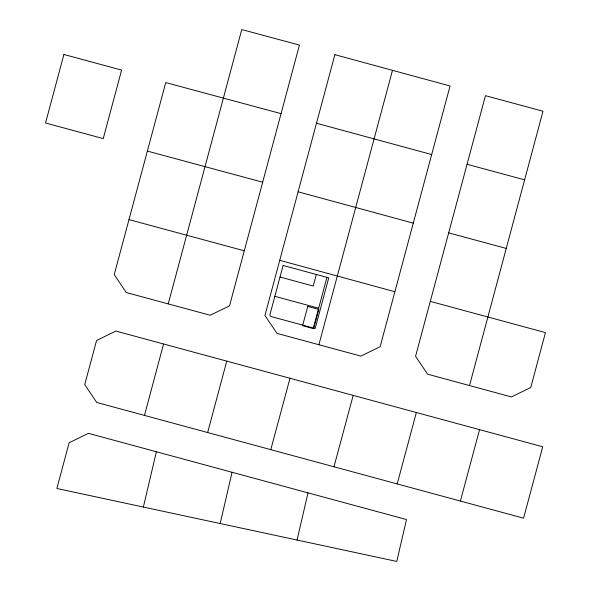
<?xml version="1.0" encoding="UTF-8"?>
<svg xmlns="http://www.w3.org/2000/svg" width="591" height="591" viewBox="0 0 591 591"><rect width="100%" height="100%" fill="white"/><g stroke="black" fill="none" stroke-linecap="round" stroke-linejoin="round"><path stroke-width="0.89" d="M220.17 523.545L232.078 472.268M297.059 540.034L396.775 561.45L406.49 519.548L88.436 433.343L69.14 442.755L56.876 488.498L297.059 540.034L308.014 492.857M143.369 507.048L156.379 451.753M144.463 415.414L163.567 343.992L115.91 331.071L96.569 340.482L84.727 384.608L96.747 402.478L523.574 518.174L542.73 446.774L163.567 343.992M207.648 432.56L226.759 361.101M469.52 385.546L543.003 111.241L485.462 95.668L415.562 356.299L427.581 374.169L511.414 396.93L530.755 387.519L545.456 332.6L430.292 301.388M168.236 303.9L241.763 29.55L299.438 45.079L229.522 305.879L210.174 315.247L126.252 292.53L114.233 274.616L165.753 82.585L281.05 113.635M316.333 274.475L313.23 286.051L280.016 277.031M270.781 449.655L289.989 378.27M313.348 328.012L326.949 277.356M318.904 344.73L392.476 70.329M333.974 466.779L353.182 395.409M397.204 483.918L416.36 412.518M460.389 501.05L479.545 429.65M467.067 164.298L524.616 179.834M262.677 182.198L147.373 151.089M448.672 232.869L506.265 248.427M316.481 123.238L431.674 154.539M413.286 223.139L298.1 191.802M128.986 219.616L244.282 250.791M274.837 296.32L318.667 308.214M279.735 260.313L394.877 291.732M63.902 54.475L45.544 122.987L103.24 138.604L121.606 70.093L63.902 54.475M334.875 54.682L264.945 315.483L276.965 333.354L360.842 356.107L380.139 346.703L450.069 85.983L334.875 54.682M283.119 265.462L269.806 315.084L270.715 316.436L315.158 328.5L328.751 277.851L283.119 265.462M307.763 306.411L302.585 325.7L313.658 328.707L318.837 309.418L307.763 306.411"/></g></svg>
